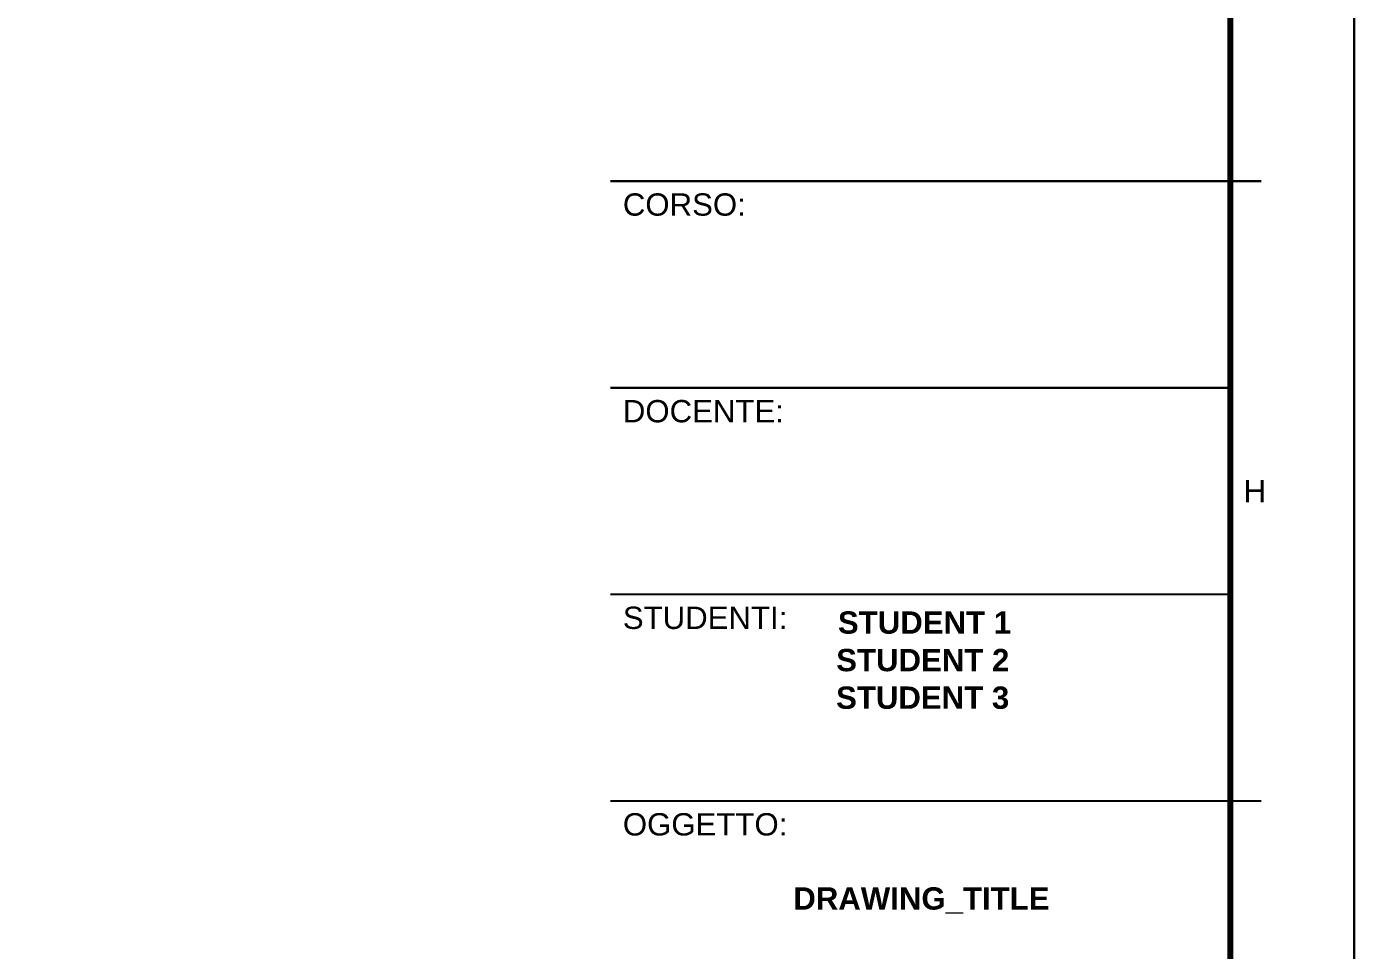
# Paper-space layout 'Layout1' of a CAD drawing. Header units: millimetres. Extents: x 1813 to 175610, y -450 to 60847.
# Drawn here: x 2546.8 to 2654, y -302.1 to -227.6 of the extents above; entities that cross this region are included whole.
import ezdxf
from ezdxf.enums import TextEntityAlignment as Align

# ---------------------------------------------------------------- set-up
doc = ezdxf.new("R2010")
doc.units = ezdxf.units.MM
doc.layers.add('G-ANNO-NPLT', color=210, linetype='Continuous', plot=False)
doc.layers.add('G-ANNO-TEXT', color=3, linetype='Continuous')
doc.layers.add('G-ANNO-TTLB', color=3, linetype='Continuous')
doc.styles.add('ARIAL', font='arial.ttf')
doc.styles.add('ARIAL-BOLD', font='')
doc.styles.get('ARIAL-BOLD').set_extended_font_data('Arial', bold=True)

# ---------------------------------------------------------------- blocks, each defined once
blk = doc.blocks.new('BLOCK_TITLE')
at = {"layer": 'G-ANNO-TTLB', "const_width": 0.18}
for points in [[(0, 200), (-50, 200)], [(0, 183.33), (-50, 183.33)], [(0, 166.67), (-50, 166.67)], [(-50, 166.67), (0, 166.67)], [(-50, 150), (0, 150)], [(-50, 150), (0, 150)], [(-50, 150), (0, 150)], [(-50, 150), (0, 150)]]:
    blk.add_lwpolyline(points, dxfattribs=at)
at = {"layer": 'G-ANNO-TEXT', "style": 'ARIAL'}
for s, p in [('CORSO:', (-49, 199.02)), ('DOCENTE:', (-49, 182.35)), ('STUDENTI:', (-49, 165.68)), ('OGGETTO:', (-49, 149.02))]:
    blk.add_text(s, height=1.8, dxfattribs=at).set_placement(p, align=Align.TOP_LEFT)
at = {"layer": 'G-ANNO-TEXT', "style": 'ARIAL-BOLD'}
for tag, p, height in [('PROJECT_TITLE_001', (-45.1, 222.74), 3.6), ('STUDENTS_001', (-31.65, 163.5), 1.8), ('STUDENTS_002', (-31.79, 160.47), 1.8), ('STUDENTS_003', (-31.8, 157.43), 1.8), ('DRAWING_TITLE_001', (-35.26, 141.23), 1.8), ('NOTES_001', (-25.48, 124.1), 1.8), ('FILENAME_001', (-34.07, 107.96), 1.8)]:
    blk.add_attdef(tag, p, '', height=height, dxfattribs=at)
at = {"layer": 'G-ANNO-TEXT', "style": 'ARIAL-BOLD', "flags": 2}
for tag, p in [('CLASS_001', (-38.67, 193.8)), ('CLASS_002', (-34.9, 190.77)), ('PROFESSOR_001', (-36.22, 174.1))]:
    blk.add_attdef(tag, p, '', height=1.8, dxfattribs=at)
at = {"layer": 'G-ANNO-TEXT', "style": 'ARIAL-BOLD'}
for tag, p in [('VERSION_9', (-49, 92.5)), ('VERSION_8', (-49, 87.5)), ('VERSION_7', (-49, 82.5)), ('VERSION_6', (-49, 77.5)), ('VERSION_5', (-49, 72.5)), ('VERSION_4', (-49, 67.5)), ('VERSION_3', (-49, 62.5)), ('VERSION_2', (-49, 57.5)), ('VERSION_1', (-49, 52.5)), ('SHEET_TOTAL', (-5.68, 47.98)), ('DATE', (-39.01, 5.53)), ('REV', (-39.01, 2.51))]:
    blk.add_attdef(tag, text='', height=1.8, dxfattribs=at).set_placement(p, align=Align.MIDDLE_LEFT)
for tag, p in [('DATA_9', (-2.81, 92.5)), ('DATA_8', (-2.81, 87.5)), ('DATA_7', (-2.81, 82.5)), ('DATA_6', (-2.81, 77.5)), ('DATA_5', (-2.81, 72.5)), ('DATA_4', (-2.81, 67.5)), ('DATA_3', (-2.81, 62.5)), ('DATA_2', (-2.81, 57.5)), ('DATA_1', (-2.81, 52.5)), ('SHEET_COPY', (-11.42, 47.98)), ('SCALE', (-4.42, 5.53))]:
    blk.add_attdef(tag, text='', height=1.8, dxfattribs=at).set_placement(p, align=Align.MIDDLE_RIGHT)
blk.add_attdef('SHEET', text='', height=9.6, dxfattribs=at).set_placement((-25, 25), align=Align.MIDDLE_CENTER)
blk = doc.blocks.new('A1_GRID_LAYOUT')
at = {"layer": 'G-ANNO-NPLT', "const_width": 0.18}
blk.add_lwpolyline([(841, 0), (841, 594)], dxfattribs=at)
at = {"layer": 'G-ANNO-TTLB', "const_width": 0.5, "flags": 128}
blk.add_lwpolyline([(25, 584), (25, 10), (831, 10), (831, 584)], close=True, dxfattribs=at)
at = {"layer": 'G-ANNO-TTLB', "const_width": 0.18, "flags": 128}
for points in [[(833.5, 210), (831, 210)], [(833.5, 160), (831, 160)]]:
    blk.add_lwpolyline(points, dxfattribs=at)
at = {"layer": 'G-ANNO-TEXT', "style": 'ARIAL'}
blk.add_text('H', height=1.8, dxfattribs=at).set_placement((832.98, 185), align=Align.MIDDLE_CENTER)

psp = doc.layouts.get("Layout1")

# ---------------------------------------------------------------- block references
ref = psp.add_blockref('BLOCK_TITLE', (2643.89, -440.03))
ref.add_attrib('DRAWING_TITLE_001', 'DRAWING_TITLE', (2608.64, -298.79), dxfattribs={"layer": 'G-ANNO-TEXT', "height": 1.8, "style": 'ARIAL-BOLD'})
ref.add_attrib('STUDENTS_001', 'STUDENT 1', (2612.24, -276.53), dxfattribs={"layer": 'G-ANNO-TEXT', "height": 1.8, "style": 'ARIAL-BOLD'})
ref.add_attrib('STUDENTS_002', 'STUDENT 2', (2612.1, -279.56), dxfattribs={"layer": 'G-ANNO-TEXT', "height": 1.8, "style": 'ARIAL-BOLD'})
ref.add_attrib('STUDENTS_003', 'STUDENT 3', (2612.09, -282.59), dxfattribs={"layer": 'G-ANNO-TEXT', "height": 1.8, "style": 'ARIAL-BOLD'})

# ---------------------------------------------------------------- next in the draw order: block references
psp.add_blockref('A1_GRID_LAYOUT', (1812.89, -450.03))

doc.saveas('drawing.dxf')
